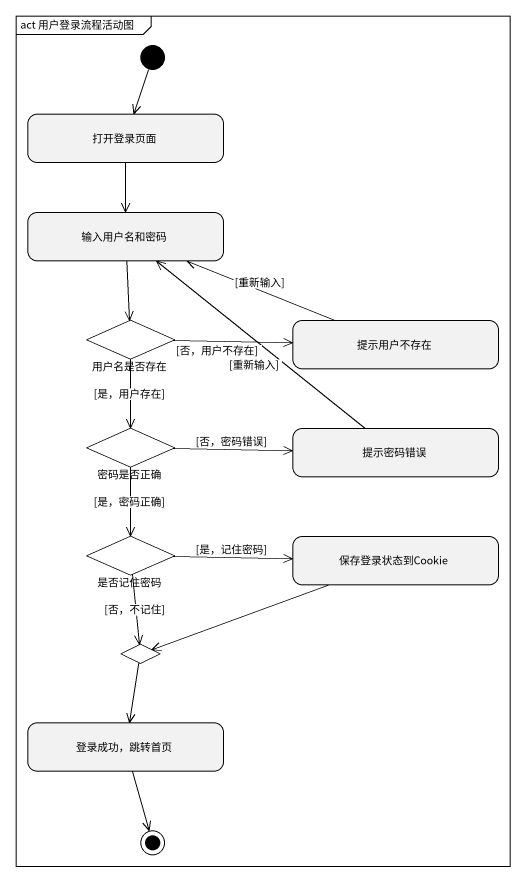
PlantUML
@startuml
mainframe act 用户登录流程活动图
hide empty description
state 打开登录页面
state 输入用户名和密码
state 用户名是否存在 <<choice>>
state 提示用户不存在
state 密码是否正确 <<choice>>
state 提示密码错误
state 是否记住密码 <<choice>>
state 保存登录状态到Cookie
state choice1 <<choice>>
state "登录成功，跳转首页" as 登录成功_跳转首页
[*] --> 打开登录页面
打开登录页面 --> 输入用户名和密码
输入用户名和密码 --> 用户名是否存在
用户名是否存在 -right-> 提示用户不存在 : [否，用户不存在]
用户名是否存在 --> 密码是否正确 : [是，用户存在]
提示用户不存在 -left-> 输入用户名和密码 : [重新输入]
密码是否正确 -right-> 提示密码错误 : [否，密码错误]
密码是否正确 --> 是否记住密码 : [是，密码正确]
提示密码错误 -up-> 输入用户名和密码 : [重新输入]
是否记住密码 -right-> 保存登录状态到Cookie : [是，记住密码]
是否记住密码 --> choice1 : [否，不记住]
保存登录状态到Cookie -left-> choice1
choice1 --> 登录成功_跳转首页
登录成功_跳转首页 --> [*]
@enduml
